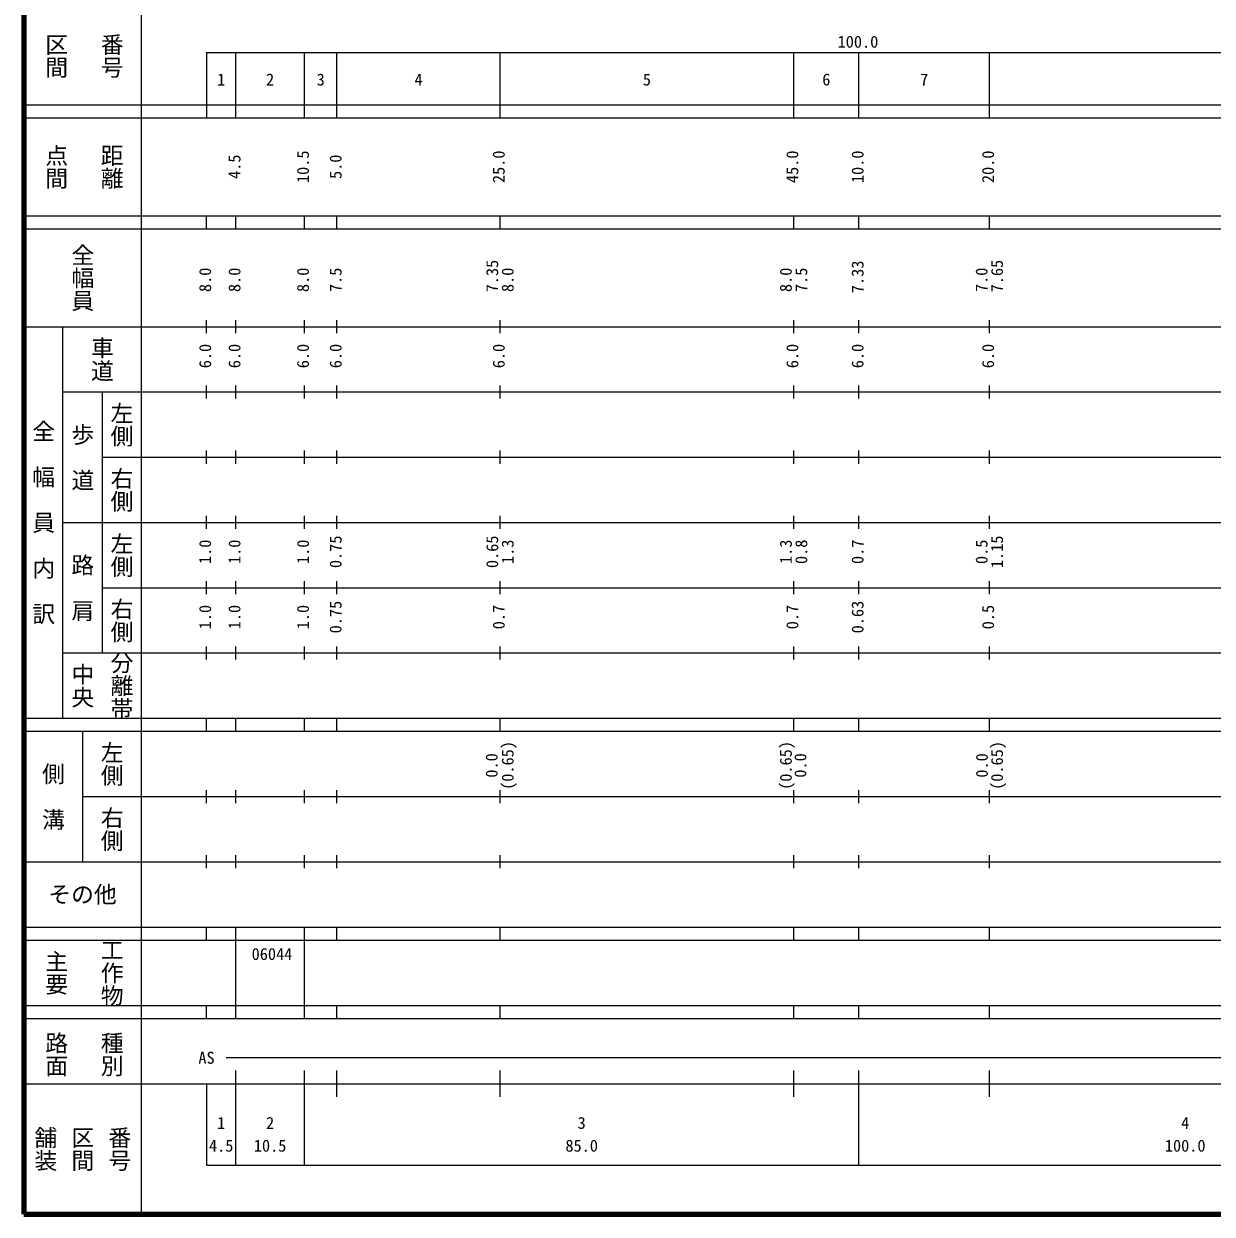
# Model space of a CAD drawing. Units: millimetres on the paper, enlarged 1000 times. Extents: x 40000 to 680000, y 20000 to 380000.
# Drawn here: x 40000 to 222138, y 20000 to 202409 of the extents above; entities that cross this region are included whole.
import ezdxf
from ezdxf.enums import TextEntityAlignment as Align

# ---------------------------------------------------------------- set-up
doc = ezdxf.new("R2010")
doc.units = ezdxf.units.MM
doc.header["$LTSCALE"] = 1000
doc.layers.add('M-TTL', color=2, linetype='Continuous', lineweight=140)
doc.layers.add('M-TTL-BAND', color=7, linetype='Continuous', lineweight=25)
doc.styles.add('@ＭＳ ゴシック', font='')
doc.styles.add('ＭＳ ゴシック', font='')
doc.styles.get('@ＭＳ ゴシック').set_extended_font_data('@MS Gothic')
doc.styles.get('ＭＳ ゴシック').set_extended_font_data('MS Gothic')

msp = doc.modelspace()

# ---------------------------------------------------------------- linework, layer by layer
at = {"layer": 'M-TTL'}
for p, q in [((40000, 380000), (40000, 20000)), ((40000, 20000), (680000, 20000))]:
    msp.add_line(p, q, dxfattribs=at)
at = {"layer": 'M-TTL-BAND'}
for p, q in [((58000, 370000), (58000, 20000)), ((68000, 198000), (579000, 198000)), ((68000, 198000), (68000, 188000)), ((72500, 188000), (72500, 198000)), ((83000, 188000), (83000, 198000)), ((88000, 188000), (88000, 198000)), ((113000, 188000), (113000, 198000)), ((158000, 188000), (158000, 198000)), ((168000, 188000), (168000, 198000)), ((188000, 188000), (188000, 198000)), ((40000, 190000), (579000, 190000)), ((40000, 188000), (579000, 188000)), ((40000, 173000), (579000, 173000)), ((68000, 171000), (68000, 173000)), ((72500, 171000), (72500, 173000)), ((83000, 171000), (83000, 173000)), ((88000, 171000), (88000, 173000)), ((113000, 171000), (113000, 173000)), ((158000, 171000), (158000, 173000)), ((168000, 171000), (168000, 173000)), ((188000, 171000), (188000, 173000)), ((40000, 171000), (579000, 171000)), ((68000, 155000), (68000, 157000)), ((72500, 155000), (72500, 157000)), ((83000, 155000), (83000, 157000)), ((88000, 155000), (88000, 157000)), ((113000, 155000), (113000, 157000)), ((158000, 155000), (158000, 157000)), ((168000, 155000), (168000, 157000)), ((188000, 155000), (188000, 157000)), ((40000, 156000), (579000, 156000)), ((46000, 96000), (46000, 156000)), ((46000, 146000), (579000, 146000)), ((52000, 146000), (52000, 106000)), ((68000, 145000), (68000, 147000)), ((72500, 145000), (72500, 147000)), ((83000, 145000), (83000, 147000)), ((88000, 145000), (88000, 147000)), ((113000, 145000), (113000, 147000)), ((158000, 145000), (158000, 147000)), ((168000, 145000), (168000, 147000)), ((188000, 145000), (188000, 147000)), ((68000, 135000), (68000, 137000)), ((72500, 135000), (72500, 137000)), ((83000, 135000), (83000, 137000)), ((88000, 135000), (88000, 137000)), ((113000, 135000), (113000, 137000)), ((158000, 135000), (158000, 137000)), ((168000, 135000), (168000, 137000)), ((188000, 135000), (188000, 137000)), ((52000, 136000), (579000, 136000)), ((46000, 126000), (579000, 126000)), ((68000, 125000), (68000, 127000)), ((72500, 125000), (72500, 127000)), ((83000, 125000), (83000, 127000)), ((88000, 125000), (88000, 127000)), ((113000, 125000), (113000, 127000)), ((158000, 125000), (158000, 127000)), ((168000, 125000), (168000, 127000)), ((188000, 125000), (188000, 127000)), ((68000, 115000), (68000, 117000)), ((72500, 115000), (72500, 117000)), ((83000, 115000), (83000, 117000)), ((88000, 115000), (88000, 117000)), ((113000, 115000), (113000, 117000)), ((158000, 115000), (158000, 117000)), ((168000, 115000), (168000, 117000)), ((188000, 115000), (188000, 117000)), ((52000, 116000), (579000, 116000)), ((46000, 106000), (579000, 106000)), ((68000, 105000), (68000, 107000)), ((72500, 105000), (72500, 107000)), ((83000, 105000), (83000, 107000)), ((88000, 105000), (88000, 107000)), ((113000, 105000), (113000, 107000)), ((158000, 105000), (158000, 107000)), ((168000, 105000), (168000, 107000)), ((188000, 105000), (188000, 107000)), ((40000, 96000), (579000, 96000)), ((68000, 94000), (68000, 96000)), ((72500, 94000), (72500, 96000)), ((83000, 94000), (83000, 96000)), ((88000, 94000), (88000, 96000)), ((113000, 94000), (113000, 96000)), ((158000, 94000), (158000, 96000)), ((168000, 94000), (168000, 96000)), ((188000, 94000), (188000, 96000)), ((40000, 94000), (579000, 94000)), ((49000, 94000), (49000, 74000)), ((49000, 84000), (579000, 84000)), ((68000, 83000), (68000, 85000)), ((72500, 83000), (72500, 85000)), ((83000, 83000), (83000, 85000)), ((88000, 83000), (88000, 85000)), ((113000, 83000), (113000, 85000)), ((158000, 83000), (158000, 85000)), ((168000, 83000), (168000, 85000)), ((188000, 83000), (188000, 85000)), ((68000, 73000), (68000, 75000)), ((72500, 73000), (72500, 75000)), ((83000, 73000), (83000, 75000)), ((88000, 73000), (88000, 75000)), ((113000, 73000), (113000, 75000)), ((158000, 73000), (158000, 75000)), ((168000, 73000), (168000, 75000)), ((188000, 73000), (188000, 75000)), ((40000, 74000), (579000, 74000)), ((40000, 64000), (579000, 64000)), ((68000, 62000), (68000, 64000)), ((72500, 62000), (72500, 64000)), ((83000, 62000), (83000, 64000)), ((88000, 62000), (88000, 64000)), ((113000, 62000), (113000, 64000)), ((158000, 62000), (158000, 64000)), ((168000, 62000), (168000, 64000)), ((188000, 62000), (188000, 64000)), ((40000, 62000), (579000, 62000)), ((72500, 52000), (72500, 62000)), ((83000, 52000), (83000, 62000)), ((40000, 52000), (579000, 52000)), ((68000, 50000), (68000, 52000)), ((72500, 50000), (72500, 52000)), ((83000, 50000), (83000, 52000)), ((88000, 50000), (88000, 52000)), ((113000, 50000), (113000, 52000)), ((158000, 50000), (158000, 52000)), ((168000, 50000), (168000, 52000)), ((188000, 50000), (188000, 52000)), ((40000, 50000), (579000, 50000)), ((71000, 44000), (565000, 44000)), ((72500, 27500), (72500, 42000)), ((83000, 27500), (83000, 42000)), ((88000, 38000), (88000, 42000)), ((113000, 38000), (113000, 42000)), ((158000, 38000), (158000, 42000)), ((168000, 27500), (168000, 42000)), ((188000, 38000), (188000, 42000)), ((40000, 40000), (579000, 40000)), ((68000, 40000), (68000, 27500)), ((68000, 27500), (579000, 27500))]:
    msp.add_line(p, q, dxfattribs=at)

# ---------------------------------------------------------------- texts
at = {"layer": 'M-TTL-BAND', "style": '@ＭＳ ゴシック'}
for s, p in [('番号', (53500, 197500)), ('区間', (45000, 197500)), ('点間', (45000, 180500)), ('距離', (53500, 180500)), ('全幅員', (49000, 163500)), ('車道', (52000, 151000)), ('左側', (55000, 141000)), ('全\u3000幅\u3000員\u3000内\u3000訳', (43000, 126000)), ('歩\u3000道', (49000, 136000)), ('右側', (55000, 131000)), ('左側', (55000, 121000)), ('路\u3000肩', (49000, 116000)), ('右側', (55000, 111000)), ('分離帯', (55000, 101000)), ('中央', (49000, 101000)), ('左側', (53500, 89000)), ('側\u3000溝', (44500, 84000)), ('右側', (53500, 79000)), ('主要', (45000, 57000)), ('工作物', (53500, 57000)), ('路面', (45000, 44500)), ('種別', (53500, 44500)), ('舗装', (43333, 30000)), ('区間', (49000, 30000)), ('番号', (54667, 30000))]:
    msp.add_text(s, height=2566, rotation=270, dxfattribs=at).set_placement(p, align=Align.MIDDLE_CENTER)
at = {"layer": 'M-TTL-BAND', "style": 'ＭＳ ゴシック'}
for s, p in [('100.0', (167844, 198195)), ('1', (70250, 192405)), ('2', (77750, 192405)), ('3', (85500, 192405)), ('4', (100500, 192405)), ('5', (135500, 192405)), ('6', (163000, 192405)), ('7', (178000, 192405)), ('AS', (68000, 42500)), ('1', (70250, 32523)), ('2', (77750, 32523)), ('3', (125500, 32523)), ('4', (218000, 32523)), ('4.5', (70250, 29033)), ('10.5', (77750, 29033)), ('85.0', (125500, 29033)), ('100.0', (218000, 29033))]:
    msp.add_text(s, height=1833, dxfattribs=at).set_placement(p, align=Align.BOTTOM_CENTER)
for s, p in [('10.5', (84251, 180500)), ('25.0', (114251, 180500)), ('45.0', (159251, 180500)), ('10.0', (169251, 180500)), ('20.0', (189251, 180500)), ('4.5', (73751, 180500)), ('5.0', (89251, 180500)), ('7.35', (113251, 163753)), ('7.65', (190621, 163753)), ('8.0', (69251, 163174)), ('8.0', (73751, 163174)), ('8.0', (84251, 163174)), ('7.5', (89251, 163174)), ('8.0', (115621, 163174)), ('8.0', (158251, 163174)), ('7.5', (160621, 163174)), ('7.33', (169251, 163633)), ('7.0', (188251, 163174)), ('6.0', (69251, 151500)), ('6.0', (73751, 151500)), ('6.0', (84251, 151500)), ('6.0', (89251, 151500)), ('6.0', (114251, 151500)), ('6.0', (159251, 151500)), ('6.0', (169251, 151500)), ('6.0', (189251, 151500)), ('1.0', (69251, 121500)), ('1.0', (73751, 121500)), ('1.0', (84251, 121500)), ('0.75', (89251, 121500)), ('0.65', (113251, 121500)), ('1.3', (115621, 121500)), ('1.3', (158251, 121500)), ('0.8', (160621, 121500)), ('0.7', (169251, 121500)), ('0.5', (188251, 121500)), ('1.15', (190621, 121500)), ('1.0', (69251, 111500)), ('1.0', (73751, 111500)), ('1.0', (84251, 111500)), ('0.75', (89251, 111500)), ('0.7', (114251, 111500)), ('0.7', (159251, 111500)), ('0.63', (169251, 111500)), ('0.5', (189251, 111500)), ('(0.65)', (115621, 88764)), ('(0.65)', (158251, 88764)), ('(0.65)', (190621, 88764)), ('0.0', (113167, 88764)), ('0.0', (160481, 88764)), ('0.0', (188302, 88764))]:
    msp.add_text(s, height=1833, rotation=90, dxfattribs=at).set_placement(p, align=Align.BOTTOM_CENTER)
msp.add_text('その他', height=2566, dxfattribs=at).set_placement((49000, 69000), align=Align.MIDDLE_CENTER)
msp.add_text('06044', height=1833, dxfattribs=at).set_placement((74918, 58405), align=Align.BOTTOM_LEFT)

doc.saveas('drawing.dxf')
